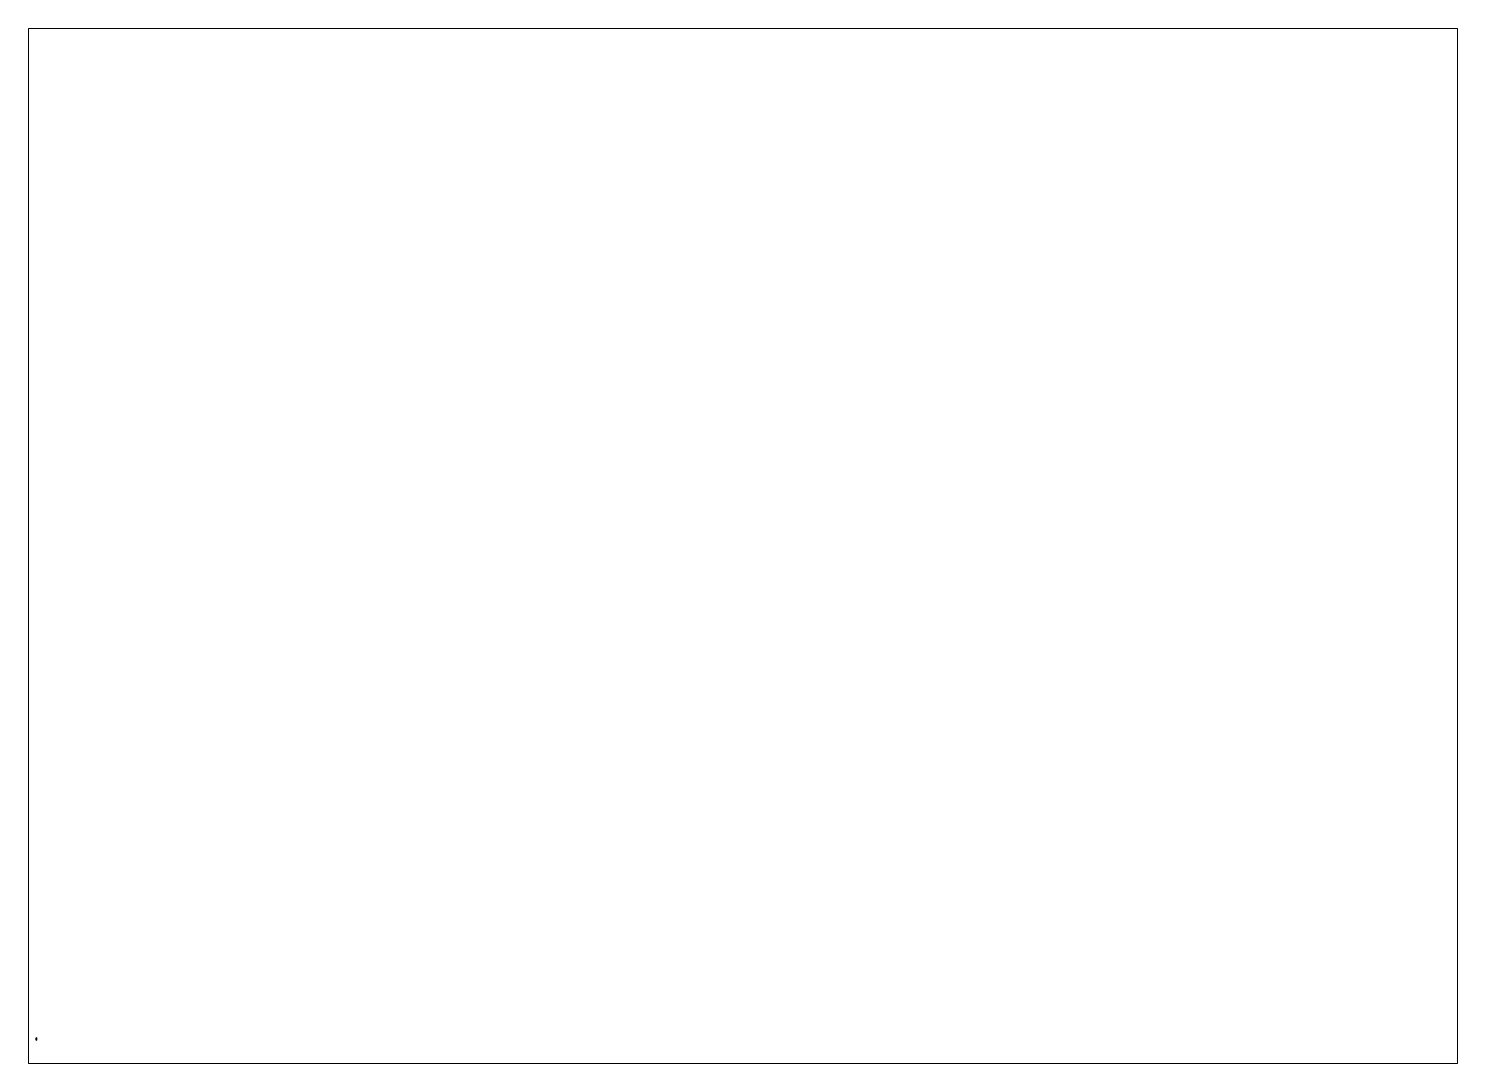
# Paper-space layout 'Layout1' of a CAD drawing. Extents: x 28 to 251, y 20 to 181.
# The model-space entities are those that its viewports show. They can reach past a viewport. Long polylines and large blocks are cut down to what shows.
import ezdxf

# ---------------------------------------------------------------- set-up
doc = ezdxf.new("R2010")
doc.units = 0
doc.layers.get('0').update_dxf_attribs({"linetype": 'CONTINUOUS'})
doc.layers.add('BOMB', color=1, linetype='CONTINUOUS')

msp = doc.modelspace()

# ---------------------------------------------------------------- linework, layer by layer
at = {"layer": 'BOMB'}
for points in [[(-0.07, 1.88), (-0.07, 1.64), (0, 1.66), (0, 1.93)], [(0, 1.93), (0, 1.66), (-0.07, 1.64), (-0.07, 1.88)], [(-0.04, 2.35, -0.04), (-0.04, 2.27, -0.04), (-0.06, 2.27), (-0.05, 2.35)], [(-0.05, 2.35), (-0.06, 2.27), (-0.04, 2.27, 0.04), (-0.04, 2.35, 0.04)], [(-0.06, 2.27), (-0.04, 2.27, -0.04), (-0.04, 2, -0.04), (-0.06, 2)], [(-0.04, 2.27, 0.04), (-0.06, 2.27), (-0.06, 2), (-0.04, 2, 0.04)], [(-0.04, 1.93, 0.04), (-0.04, 2, 0.04), (-0.06, 2), (-0.05, 1.93)], [(-0.05, 1.93), (-0.06, 2), (-0.04, 2, -0.04), (-0.04, 1.93, -0.04)], [(-0.02, 2.37, -0.02), (-0.04, 2.35, -0.04), (-0.05, 2.35), (-0.03, 2.37)], [(-0.03, 2.37), (-0.05, 2.35), (-0.04, 2.35, 0.04), (-0.02, 2.37, 0.02)], [(-0.02, 1.89, 0.02), (-0.04, 1.93, 0.04), (-0.05, 1.93), (-0.03, 1.89)], [(-0.03, 1.89), (-0.05, 1.93), (-0.04, 1.93, -0.04), (-0.02, 1.89, -0.02)], [(0, 2.37, -0.03), (0, 2.35, -0.05), (-0.04, 2.35, -0.04), (-0.02, 2.37, -0.02)], [(-0.02, 2.37, 0.02), (-0.04, 2.35, 0.04), (0, 2.35, 0.05), (0, 2.37, 0.03)], [(0, 2.35, -0.05), (0, 2.27, -0.06), (-0.04, 2.27, -0.04), (-0.04, 2.35, -0.04)], [(-0.04, 2.35, 0.04), (-0.04, 2.27, 0.04), (0, 2.27, 0.06), (0, 2.35, 0.05)], [(-0.04, 2.27, -0.04), (0, 2.27, -0.06), (0, 2, -0.06), (-0.04, 2, -0.04)], [(0, 2.27, 0.06), (-0.04, 2.27, 0.04), (-0.04, 2, 0.04), (0, 2, 0.06)], [(0, 1.93, 0.05), (0, 2, 0.06), (-0.04, 2, 0.04), (-0.04, 1.93, 0.04)], [(-0.04, 1.93, -0.04), (-0.04, 2, -0.04), (0, 2, -0.06), (0, 1.93, -0.05)], [(0, 1.89, 0.03), (0, 1.93, 0.05), (-0.04, 1.93, 0.04), (-0.02, 1.89, 0.02)], [(-0.02, 1.89, -0.02), (-0.04, 1.93, -0.04), (0, 1.93, -0.05), (0, 1.89, -0.03)], [(0, 2.38), (-0.02, 2.37, -0.02), (-0.03, 2.37), (0, 2.38)], [(0, 2.38), (-0.03, 2.37), (-0.02, 2.37, 0.02), (0, 2.38)], [(0, 1.85), (-0.02, 1.89, 0.02), (-0.03, 1.89), (0, 1.85)], [(0, 1.85), (-0.03, 1.89), (-0.02, 1.89, -0.02), (0, 1.85)], [(0, 2.38), (0, 2.37, -0.03), (-0.02, 2.37, -0.02), (0, 2.38)], [(0, 2.38), (-0.02, 2.37, 0.02), (0, 2.37, 0.03), (0, 2.38)], [(0, 1.85), (0, 1.89, 0.03), (-0.02, 1.89, 0.02), (0, 1.85)], [(0, 1.85), (-0.02, 1.89, -0.02), (0, 1.89, -0.03), (0, 1.85)], [(0, 2.38), (0.02, 2.37, -0.02), (0, 2.37, -0.03), (0, 2.38)], [(0, 2.38), (0.03, 2.37), (0.02, 2.37, -0.02), (0, 2.38)], [(0, 2.38), (0.02, 2.37, 0.02), (0.03, 2.37), (0, 2.38)], [(0, 2.38), (0, 2.37, 0.03), (0.02, 2.37, 0.02), (0, 2.38)], [(0.02, 2.37, -0.02), (0.04, 2.35, -0.04), (0, 2.35, -0.05), (0, 2.37, -0.03)], [(0, 2.37, 0.03), (0, 2.35, 0.05), (0.04, 2.35, 0.04), (0.02, 2.37, 0.02)], [(0.04, 2.35, -0.04), (0.04, 2.27, -0.04), (0, 2.27, -0.06), (0, 2.35, -0.05)], [(0, 2.35, 0.05), (0, 2.27, 0.06), (0.04, 2.27, 0.04), (0.04, 2.35, 0.04)], [(0, 2.27, -0.06), (0.04, 2.27, -0.04), (0.04, 2, -0.04), (0, 2, -0.06)], [(0.04, 2.27, 0.04), (0, 2.27, 0.06), (0, 2, 0.06), (0.04, 2, 0.04)], [(0.04, 1.93, 0.04), (0.04, 2, 0.04), (0, 2, 0.06), (0, 1.93, 0.05)], [(0, 1.93, -0.05), (0, 2, -0.06), (0.04, 2, -0.04), (0.04, 1.93, -0.04)], [(0, 1.88, 0.07), (0, 1.64, 0.07), (0, 1.66), (0, 1.93)], [(0, 1.93), (0, 1.66), (0, 1.64, 0.07), (0, 1.88, 0.07)], [(0.07, 1.88), (0.07, 1.64), (0, 1.66), (0, 1.93)], [(0, 1.93), (0, 1.66), (0.07, 1.64), (0.07, 1.88)], [(0, 1.93), (0, 1.66), (0, 1.64, -0.07), (0, 1.88, -0.07)], [(0, 1.88, -0.07), (0, 1.64, -0.07), (0, 1.66), (0, 1.93)], [(0.02, 1.89, 0.02), (0.04, 1.93, 0.04), (0, 1.93, 0.05), (0, 1.89, 0.03)], [(0, 1.89, -0.03), (0, 1.93, -0.05), (0.04, 1.93, -0.04), (0.02, 1.89, -0.02)], [(0, 1.85), (0.02, 1.89, 0.02), (0, 1.89, 0.03), (0, 1.85)], [(0, 1.85), (0.03, 1.89), (0.02, 1.89, 0.02), (0, 1.85)], [(0, 1.85), (0.02, 1.89, -0.02), (0.03, 1.89), (0, 1.85)], [(0, 1.85), (0, 1.89, -0.03), (0.02, 1.89, -0.02), (0, 1.85)], [(0.03, 2.37), (0.05, 2.35), (0.04, 2.35, -0.04), (0.02, 2.37, -0.02)], [(0.02, 2.37, 0.02), (0.04, 2.35, 0.04), (0.05, 2.35), (0.03, 2.37)], [(0.03, 1.89), (0.05, 1.93), (0.04, 1.93, 0.04), (0.02, 1.89, 0.02)], [(0.02, 1.89, -0.02), (0.04, 1.93, -0.04), (0.05, 1.93), (0.03, 1.89)], [(0.05, 2.35), (0.06, 2.27), (0.04, 2.27, -0.04), (0.04, 2.35, -0.04)], [(0.04, 2.35, 0.04), (0.04, 2.27, 0.04), (0.06, 2.27), (0.05, 2.35)], [(0.04, 2.27, -0.04), (0.06, 2.27), (0.06, 2), (0.04, 2, -0.04)], [(0.06, 2.27), (0.04, 2.27, 0.04), (0.04, 2, 0.04), (0.06, 2)], [(0.05, 1.93), (0.06, 2), (0.04, 2, 0.04), (0.04, 1.93, 0.04)], [(0.04, 1.93, -0.04), (0.04, 2, -0.04), (0.06, 2), (0.05, 1.93)]]:
    msp.add_3dface(points, dxfattribs=at)

psp = doc.layouts.get("Layout1")

# ---------------------------------------------------------------- viewports
at = {"layer": '0'}
psp.add_viewport(center=(139.22, 100.81), size=(222.76, 161.29), view_center_point=(210, 148.5), view_height=307.4901, dxfattribs=at)

doc.saveas('drawing.dxf')
